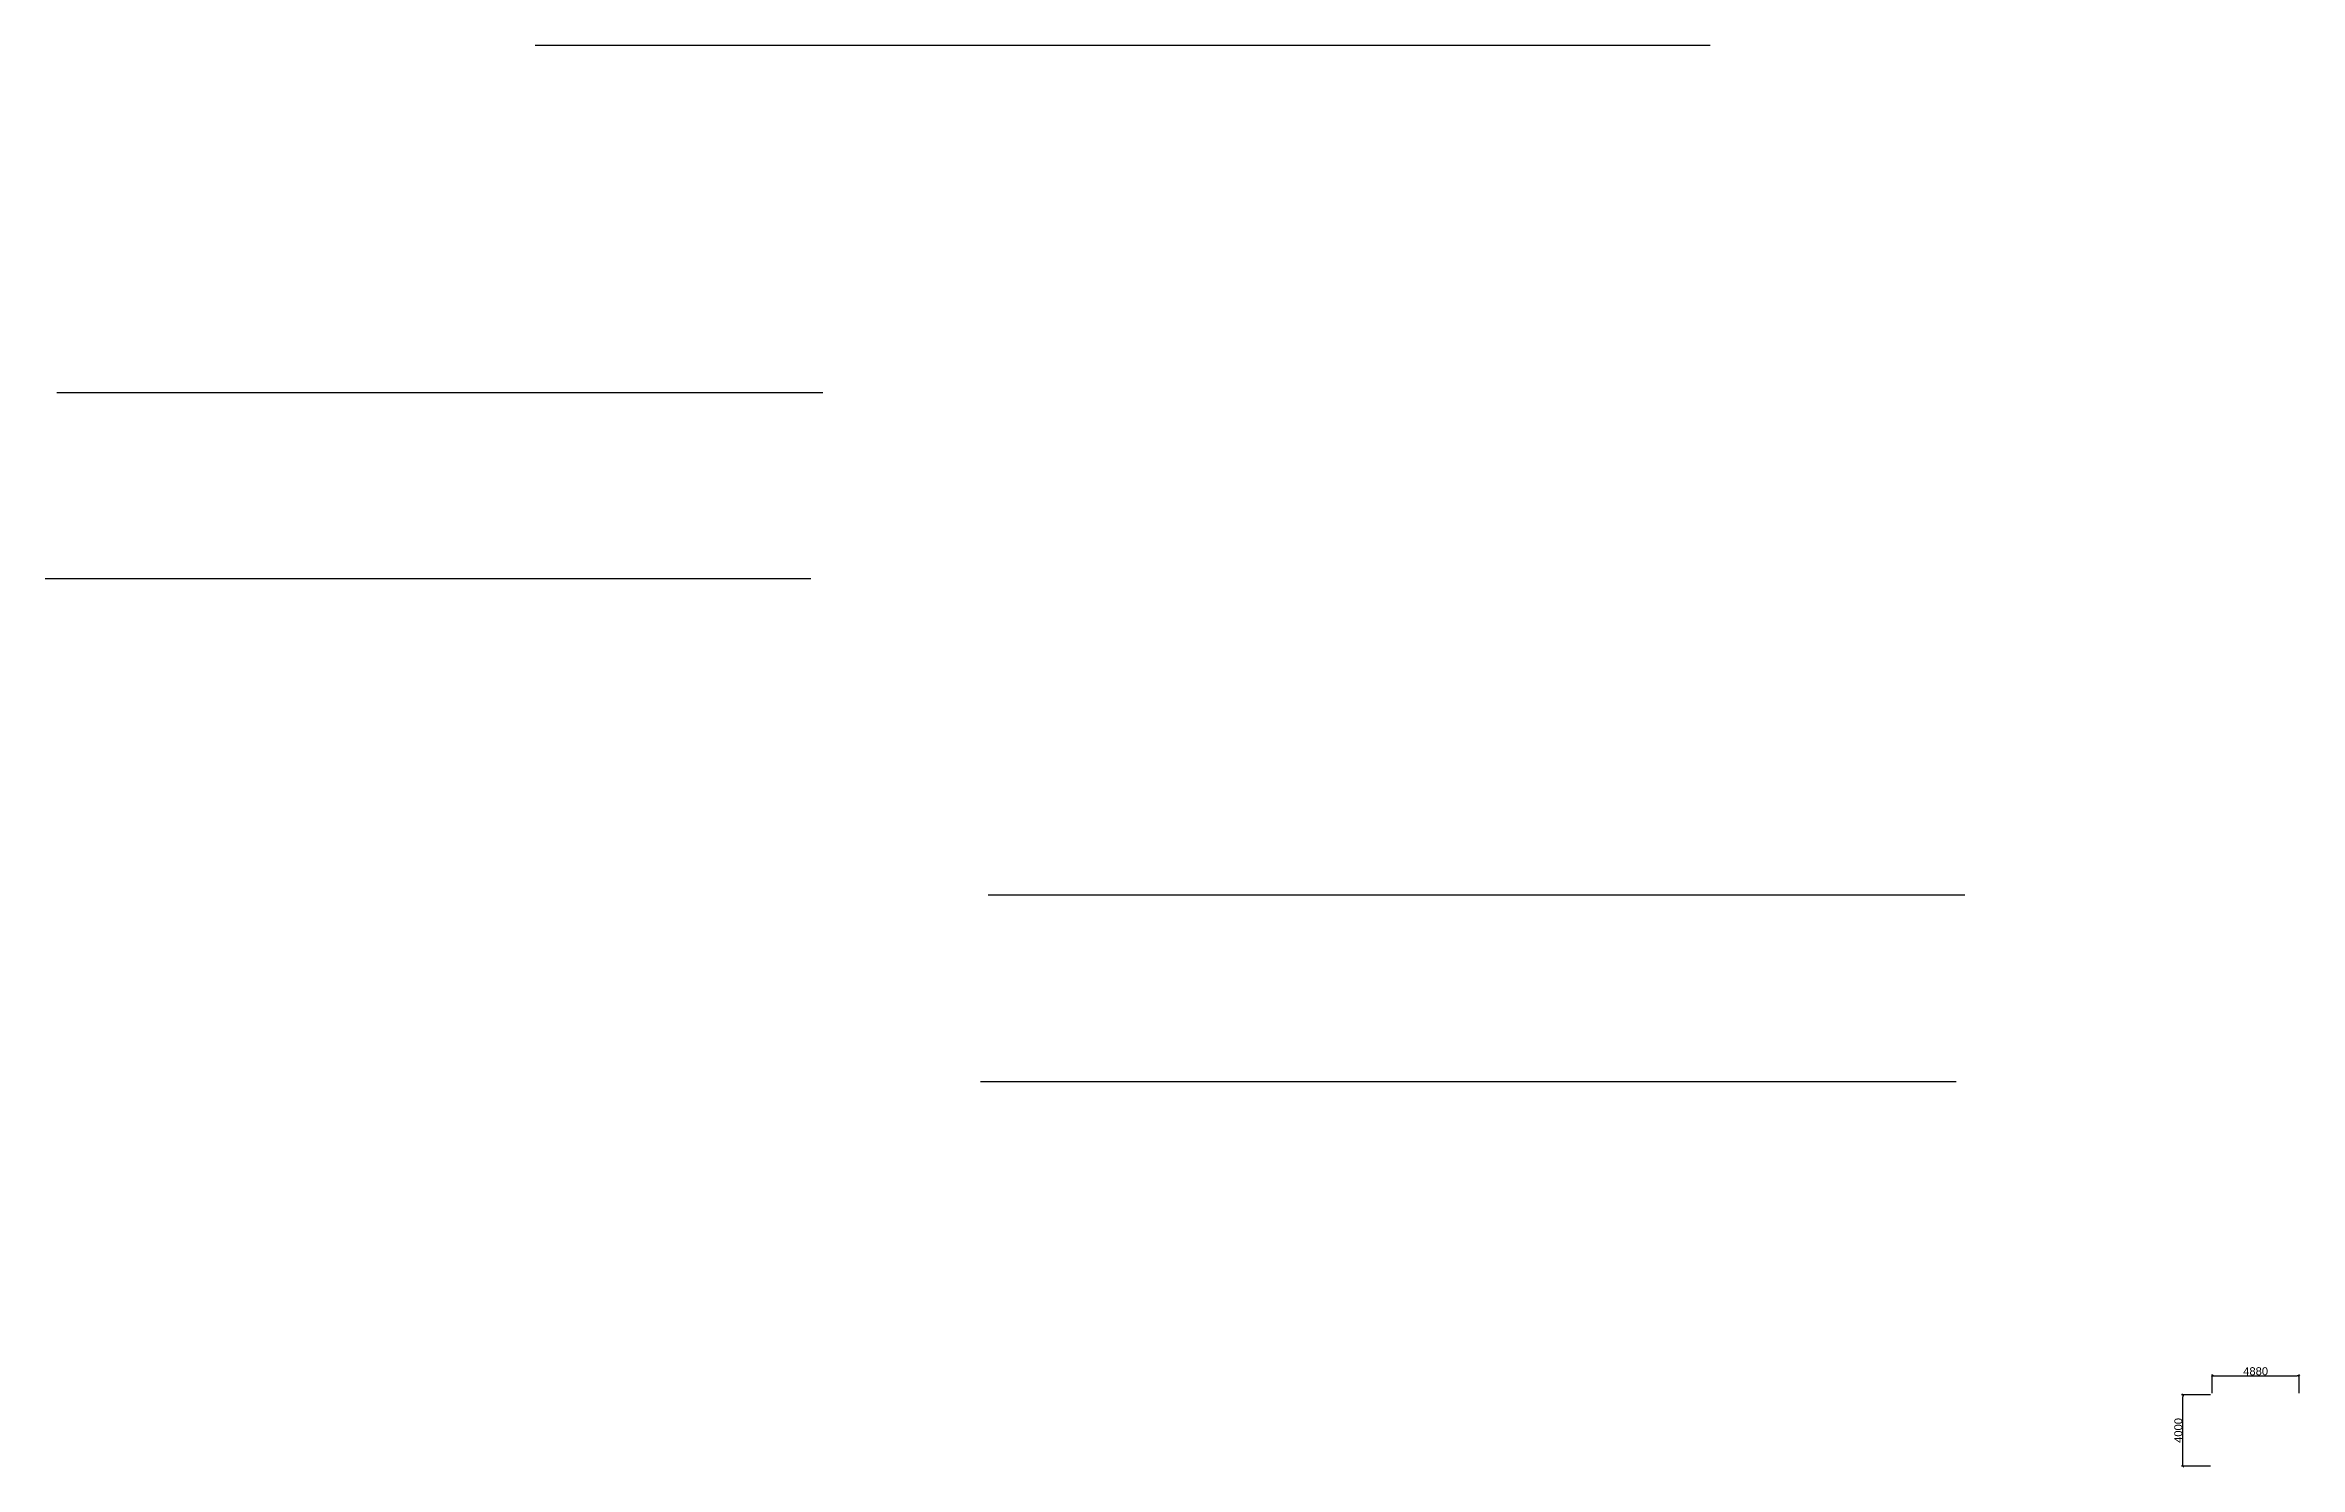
# Model space of a CAD drawing. Header units: millimetres. Extents: x -231292 to 573618, y -153144 to 564035.
# Drawn here: x 241595 to 368423, y 194390 to 274360 of the extents above; entities that cross this region are included whole.
import ezdxf

# ---------------------------------------------------------------- set-up
doc = ezdxf.new("R2010")
doc.units = ezdxf.units.MM
doc.layers.get('0').update_dxf_attribs({"color": 250})
doc.layers.get('Defpoints').update_dxf_attribs({"color": 250})
doc.styles.add('Аннотативный', font='arial.ttf')
doc.dimstyles.new('Размера А3', dxfattribs={"dimtxt": 450, "dimasz": 100, "dimexe": 70, "dimexo": 100, "dimgap": 20, "dimtad": 1, "dimdec": 0, "dimrnd": 10, "dimzin": 0, "dimdsep": 46, "dimtxsty": 'Аннотативный', "dimblk": 'ARROWHEAD_6', "dimcen": 1, "dimclrd": 7, "dimclrt": 7, "dimazin": 0, "dimtfac": 1, "dimtdec": 0, "dimtmove": 2, "dimatfit": 3, "dimfxl": 1, "dimtfillclr": 6, "dimtolj": 1, "dimtzin": 0, "dimlwd": 25, "dimlwe": 25, "dimarcsym": 0})

# ---------------------------------------------------------------- blocks, each defined once
blk = doc.blocks.new('ARROWHEAD_6')
at = {"color": 0, "linetype": 'Continuous'}
for p, q in [((0, 0), (-1, 0)), ((-0.5, -0.5), (0.5, 0.5))]:
    blk.add_line(p, q, dxfattribs=at)
blk = doc.blocks.new('*D961')
at = {"color": 0, "lineweight": 25, "transparency": 16777216}
for p, q in [((363493, 198540), (363493, 199588)), ((368373, 198540), (368373, 199588))]:
    blk.add_line(p, q, dxfattribs=at)
at = {"color": 7, "lineweight": 25, "transparency": 16777216}
blk.add_line((363593, 199518), (368273, 199518), dxfattribs=at)
at = {"layer": 'Defpoints', "color": 0, "transparency": 16777216}
for p in [(368373, 199518), (363493, 198440), (368373, 198440)]:
    blk.add_point(p, dxfattribs=at)
at = {"color": 7, "lineweight": 25, "transparency": 16777216, "xscale": 100, "yscale": 100, "zscale": 100, "rotation": 180}
blk.add_blockref('ARROWHEAD_6', (363493, 199518), dxfattribs=at)
at = {"color": 7, "lineweight": 25, "transparency": 16777216, "xscale": 100, "yscale": 100, "zscale": 100}
blk.add_blockref('ARROWHEAD_6', (368373, 199518), dxfattribs=at)
at = {"color": 7, "transparency": 16777216, "insert": (365933, 199768), "char_height": 450, "attachment_point": 5, "style": 'Аннотативный'}
blk.add_mtext('\\A1;4880', dxfattribs=at)
blk = doc.blocks.new('*D962')
at = {"color": 0, "lineweight": 25, "transparency": 16777216}
for p, q in [((363393, 198440), (361766, 198440)), ((363393, 194440), (361766, 194440))]:
    blk.add_line(p, q, dxfattribs=at)
at = {"color": 7, "lineweight": 25, "transparency": 16777216}
blk.add_line((361836, 194540), (361836, 198340), dxfattribs=at)
at = {"layer": 'Defpoints', "color": 0, "transparency": 16777216}
for p in [(361836, 198440), (363493, 198440), (363493, 194440)]:
    blk.add_point(p, dxfattribs=at)
at = {"color": 7, "lineweight": 25, "transparency": 16777216, "xscale": 100, "yscale": 100, "zscale": 100}
for p, rotation in [((361836, 198440), 90), ((361836, 194440), 270)]:
    blk.add_blockref('ARROWHEAD_6', p, dxfattribs=dict(at, rotation=rotation))
at = {"color": 7, "transparency": 16777216, "insert": (361586, 196440), "char_height": 450, "attachment_point": 5, "rotation": 90, "style": 'Аннотативный'}
blk.add_mtext('\\A1;4000', dxfattribs=at)

msp = doc.modelspace()

# ---------------------------------------------------------------- linework, layer by layer
for points in [[(269156.253, 274359.888), (335248.011, 274359.888)], [(242264.216, 254820.566), (285341.259, 254820.566)], [(241594.775, 244352.602), (284671.818, 244352.602)], [(294647.017, 226570.566), (349577.604, 226570.566)], [(294203.048, 216075.98), (349082.435, 216075.98)]]:
    msp.add_lwpolyline(points)

# ---------------------------------------------------------------- dimensions: what is measured, and where the dimension line sits
dim = msp.add_linear_dim(base=(368372.718, 199518.193), p1=(363492.718, 198439.954), p2=(368372.718, 198439.954), dimstyle='Размера А3')
dim.commit()
dim.dimension.update_dxf_attribs({"geometry": '*D961', "text_midpoint": (365932.718, 199767.951)})
dim = msp.add_linear_dim(base=(361836.072, 198439.954), p1=(363492.718, 194439.954), p2=(363492.718, 198439.954), angle=90, dimstyle='Размера А3')
dim.commit()
dim.dimension.update_dxf_attribs({"geometry": '*D962', "text_midpoint": (361586.315, 196439.954)})

doc.saveas('drawing.dxf')
